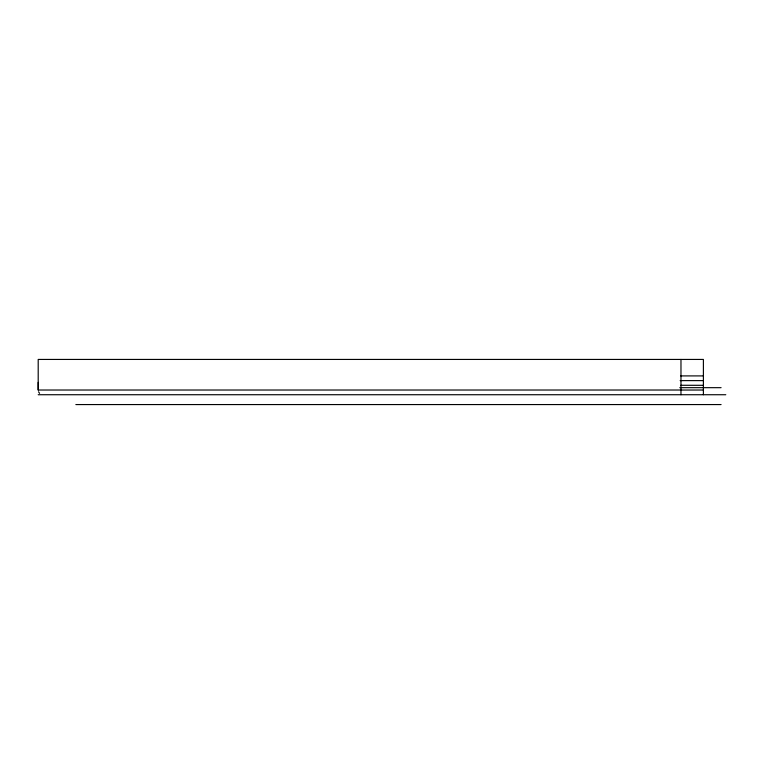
<?xml version="1.0" encoding="UTF-8"?>
<svg xmlns="http://www.w3.org/2000/svg" width="764" height="764" viewBox="0 0 764 764"><rect width="100%" height="100%" fill="white"/><g stroke="black" fill="none" stroke-linecap="round" stroke-linejoin="round"><path stroke-width="1.15" d="M680.972 390.022L38.2 390.022L38.2 382.372M680.896 390.051L703.396 390.022M680.734 375.907L703.396 375.907M680.151 380.615L703.396 380.615M679.798 387.673L721.092 387.673M38.2 394.73L725.8 394.73M75.846 404.567L721.092 404.567M680.896 385.276L703.396 385.314M38.534 391.76L39.575 393.355M703.396 394.73L703.396 359.433L38.2 359.433L38.2 390.022M680.972 359.433L680.972 394.73"/></g></svg>
